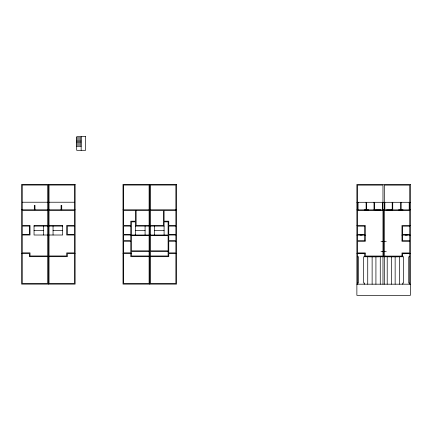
<?xml version="1.0" encoding="UTF-8"?>
<svg xmlns="http://www.w3.org/2000/svg" width="432" height="432" viewBox="0 0 432 432"><rect width="100%" height="100%" fill="white"/><g stroke="black" fill="none" stroke-linecap="round" stroke-linejoin="round"><path stroke-width="0.65" d="M76.696 137.862L81.157 137.862M76.696 139.066L81.157 139.066M76.696 140.27L81.157 140.27M76.696 141.475L81.157 141.475M76.696 142.679L81.157 142.679M76.696 143.883L81.157 143.883M76.696 145.087L81.157 145.087M76.696 146.291L81.157 146.291M22.27 202.225L47.693 202.225M49.032 202.225L74.461 202.225M356.875 202.295L410.4 202.295M21.6 209.806L75.125 209.806M123.007 209.806L176.537 209.806M356.875 209.876L410.4 209.876M47.693 225.423L34.047 225.423L34.047 235.013L47.693 235.013M49.032 225.423L62.683 225.423L62.683 235.013L49.032 235.013M149.105 225.423L136.123 225.423L136.123 210.476M150.439 225.423L163.42 225.423L163.42 210.476L150.439 210.476L150.439 250.846L168.107 250.846L168.107 235.678L150.439 235.678M356.875 225.488L365.305 225.488L365.305 241.321L357.539 241.321L357.539 252.92L365.305 252.92L365.305 256.041L382.968 256.041L382.968 210.546L357.539 210.546L357.539 225.488M410.4 225.488L401.971 225.488L401.971 241.321L409.73 241.321M34.047 226.093L47.693 226.093M49.032 226.093L62.683 226.093M135.454 226.093L149.105 226.093M150.439 226.093L164.09 226.093M34.047 230.553L43.681 230.553M53.05 230.553L62.683 230.553M135.454 230.553L145.087 230.553M154.456 230.553L164.09 230.553M149.105 235.013L131.436 235.013L131.436 221.854L135.454 221.854L135.454 235.013M150.439 235.013L168.107 235.013L168.107 221.854L164.09 221.854L164.09 235.013M356.875 235.078L365.305 235.078M401.971 235.078L410.4 235.078M364.635 235.526L364.948 235.526M402.192 235.526L402.64 235.526M149.105 235.678L131.436 235.678L131.436 250.846L149.105 250.846L149.105 210.476L123.676 210.476L123.676 225.423L130.772 225.423L130.772 221.184L135.454 221.184L135.454 210.476M364.635 240.208L364.948 240.208M402.192 240.208L402.64 240.208M409.73 240.656L402.64 240.656L402.64 235.078M381.002 241.321L382.968 241.321M384.307 241.321L386.267 241.321M381.002 251.581L382.968 251.581M384.307 251.581L386.267 251.581M21.6 253.568L29.36 253.568L29.36 256.689L67.365 256.689L67.365 253.568L75.125 253.568M123.007 253.568L131.436 253.568M176.537 253.568L168.772 253.568L168.772 256.689L130.772 256.689L130.772 253.568M356.875 253.633L364.97 253.633M402.305 253.633L410.4 253.633M402.64 256.09L384.307 256.09L384.307 210.546L409.73 210.546L409.73 225.488M364.97 256.397L381.629 256.397L381.629 256.759M385.641 256.424L402.305 256.424M357.539 256.759L358.522 256.759L358.522 283.073L357.539 283.073M409.73 256.759L408.748 256.759L408.748 283.117L409.73 283.117M356.875 284.191L410.4 284.191M409.73 209.876L409.73 185.117L384.307 185.117L384.307 209.876M409.73 235.078L409.73 252.963L401.971 252.963L401.971 256.09M409.73 253.633L409.73 284.191M409.644 253.633L403.574 253.633M409.282 253.768L409.282 253.411L403.931 253.411L403.931 253.768M409.196 202.295L409.196 209.876M407.3 235.078L405.07 235.078M404.53 253.411L404.53 253.768M404.309 253.411L404.309 253.768M403.04 209.876L398.579 209.876M402.64 253.633L402.64 256.759M402.64 284.191L402.64 283.117L403.618 283.117L403.618 256.759L363.652 256.759L363.652 283.073L364.635 283.073L364.635 284.191M401.166 202.295L401.166 209.876M400.631 202.295L400.631 209.876M399.514 256.759L399.514 284.191M398.38 256.759L388.568 256.759M395.145 256.759L395.145 284.191M392.737 202.295L392.737 209.876M392.337 209.876L386.537 209.876M392.202 202.295L392.202 209.876M391.576 256.759L391.576 284.191M387.207 256.759L387.207 284.191M385.641 256.09L385.641 256.759M384.842 202.295L384.842 209.876M384.307 256.759L384.307 284.191M383.638 209.876L383.638 256.759M382.968 209.876L382.968 185.117L357.539 185.117L357.539 209.876M382.968 256.759L382.968 284.191M382.433 202.295L382.433 209.876M380.738 209.876L375.386 209.876M380.268 256.759L380.268 284.191M378.707 256.759L368.896 256.759M375.921 256.759L375.921 284.191M374.539 202.295L374.539 209.876M374.004 202.295L374.004 209.876M372.13 256.759L372.13 284.191M368.696 209.876L364.235 209.876M367.735 256.759L367.735 284.191M366.644 202.295L366.644 209.876M366.104 202.295L366.104 209.876M364.635 235.078L364.635 240.656L357.539 240.656L357.539 235.078M364.635 253.633L364.635 256.759M363.695 253.633L357.631 253.633M363.339 253.724L363.339 253.411L357.988 253.411L357.988 253.724M362.842 253.411L362.842 253.724M362.664 253.411L362.664 253.724M362.205 235.078L359.975 235.078M358.079 202.295L358.079 209.876M357.539 253.633L357.539 284.191M175.867 209.806L175.867 185.053L150.439 185.053L150.439 209.806M175.867 253.568L175.867 283.451L150.439 283.451L150.439 256.689M154.456 226.093L154.456 235.013M149.774 184.383L149.774 284.121M149.105 209.806L149.105 185.053L123.676 185.053L123.676 209.806M149.105 256.689L149.105 283.451L123.676 283.451L123.676 253.568M145.087 226.093L145.087 235.013M135.005 235.013L135.005 235.678M131.884 235.013L131.884 235.678M81.157 136.658L81.157 150.309M74.461 209.806L74.461 185.053L49.032 185.053L49.032 209.806M74.461 253.568L74.461 283.451L49.032 283.451L49.032 256.689M61.744 209.806L61.744 205.346L61.074 205.346L61.074 209.806M53.05 226.093L53.05 235.013M48.362 184.383L48.362 284.121M47.693 209.806L47.693 185.053L22.27 185.053L22.27 209.806M47.693 256.689L47.693 283.451L22.27 283.451L22.27 253.568M43.681 226.093L43.681 235.013M34.981 209.806L34.981 205.346L34.312 205.346L34.312 209.806M85.617 136.658L76.696 136.658L76.696 150.309L85.617 150.309L85.617 136.658M75.125 184.383L21.6 184.383L21.6 284.121L75.125 284.121L75.125 184.383M176.537 184.383L123.007 184.383L123.007 284.121L176.537 284.121L176.537 184.383M410.4 184.448L356.875 184.448L356.875 295.342L410.4 295.342L410.4 184.448M47.693 210.476L22.27 210.476L22.27 225.423L30.029 225.423L30.029 235.013L22.27 235.013L22.27 252.855L30.029 252.855L30.029 255.976L47.693 255.976L47.693 210.476M74.461 210.476L49.032 210.476L49.032 255.976L66.695 255.976L66.695 252.898L74.461 252.898L74.461 235.013L66.695 235.013L66.695 225.423L74.461 225.423L74.461 210.476M175.867 210.476L164.09 210.476L164.09 221.184L168.772 221.184L168.772 225.423L175.867 225.423L175.867 210.476M29.36 226.093L22.27 226.093L22.27 234.344L29.36 234.344L29.36 226.093M74.461 226.093L67.365 226.093L67.365 234.344L74.461 234.344L74.461 226.093M130.772 226.093L123.676 226.093L123.676 234.344L130.772 234.344L130.772 226.093M175.867 226.093L168.772 226.093L168.772 234.344L175.867 234.344L175.867 226.093M364.635 226.157L357.539 226.157L357.539 234.409L364.635 234.409L364.635 226.157M409.73 226.157L402.64 226.157L402.64 234.409L409.73 234.409L409.73 226.157M130.772 235.013L123.676 235.013L123.676 240.586L130.772 240.586L130.772 235.013M175.867 235.013L168.772 235.013L168.772 240.586L175.867 240.586L175.867 235.013M130.772 241.256L123.676 241.256L123.676 252.855L130.772 252.855L130.772 241.256M175.867 241.256L168.772 241.256L168.772 252.898L175.867 252.898L175.867 241.256M149.105 251.516L131.436 251.516L131.436 255.976L149.105 255.976L149.105 251.516M168.107 251.516L150.439 251.516L150.439 255.976L168.107 255.976L168.107 251.516"/></g></svg>
